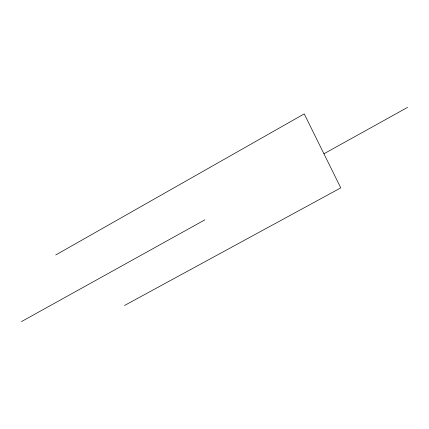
<?xml version="1.0" encoding="UTF-8"?>
<svg xmlns="http://www.w3.org/2000/svg" width="429" height="429" viewBox="0 0 429 429"><rect width="100%" height="100%" fill="white"/><g stroke="black" fill="none" stroke-linecap="round" stroke-linejoin="round"><path stroke-width="0.64" d="M55.732 254.971L304.225 113.889L340.765 187.875L124.474 305.512M21.45 321.611L204.805 219.879M323.933 153.786L407.55 107.389"/></g></svg>
